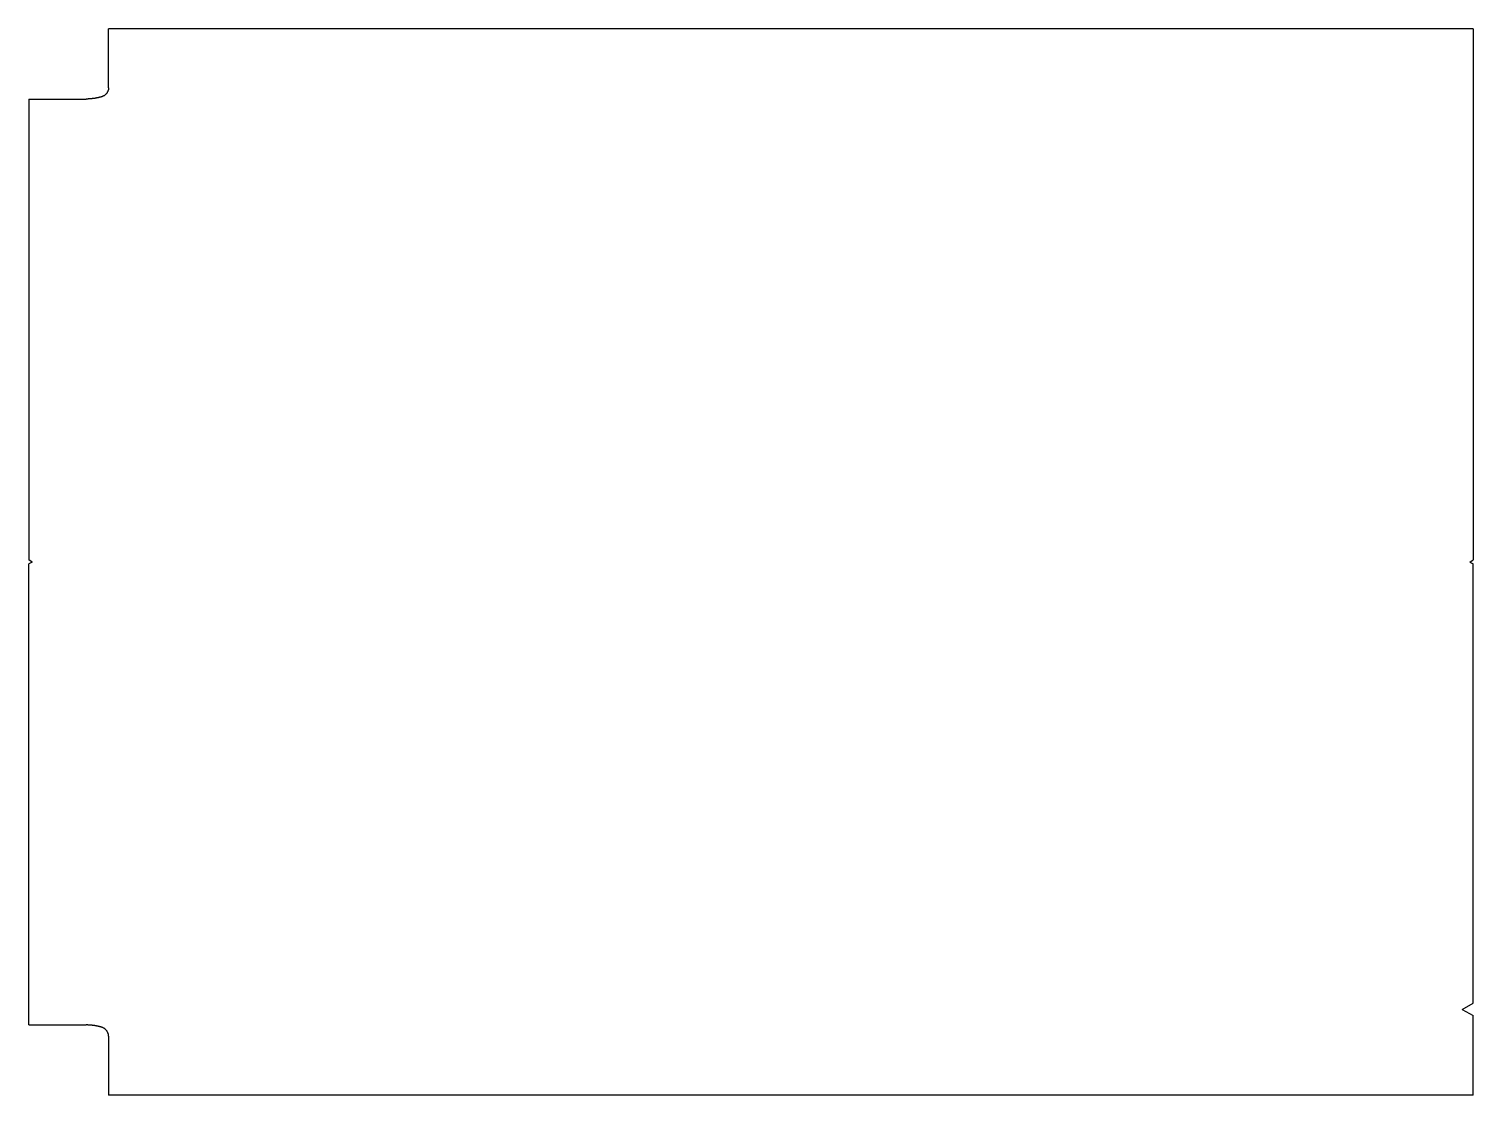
# Model space of a CAD drawing. Header units: millimetres. Extents: x 279 to 1349, y 315 to 1105.
import ezdxf

# ---------------------------------------------------------------- set-up
doc = ezdxf.new("R2010")
doc.units = ezdxf.units.MM
doc.header["$MEASUREMENT"] = 0

msp = doc.modelspace()

# ---------------------------------------------------------------- linework, layer by layer
at = {"color": 0}
for points in [[(338, 1061.6), (338, 1105.2)], [(1349, 1105.2), (338, 1105.2)], [(1349, 1105.2), (1349, 711.7)], [(338, 1061.6), (338, 1061.4), (338, 1061.1), (338, 1060.9), (338, 1060.6), (337.9, 1060.4), (337.9, 1060.1), (337.8, 1059.9), (337.7, 1059.6), (337.6, 1059.4), (337.6, 1059.2), (337.5, 1058.9), (337.4, 1058.7), (337.3, 1058.5), (337.1, 1058.3), (337.1, 1058), (336.9, 1057.8), (336.8, 1057.6), (336.6, 1057.4), (336.5, 1057.2), (336.3, 1057), (336.1, 1056.9), (336, 1056.7), (335.8, 1056.5), (335.6, 1056.3), (335.4, 1056.2), (335.2, 1056), (335, 1055.9), (334.8, 1055.7), (334.6, 1055.6), (334.4, 1055.5), (334.1, 1055.4), (333.9, 1055.3), (333.7, 1055.2), (333.5, 1055.1), (333.2, 1055), (333, 1054.9)], [(279, 1053.2), (279, 711.7)], [(279, 1053.2), (321.5, 1053.2)], [(333, 1054.9), (332.8, 1054.8), (332.6, 1054.8), (332.3, 1054.7), (332.1, 1054.6), (331.8, 1054.6), (331.6, 1054.5), (331.4, 1054.5), (331.1, 1054.4), (330.9, 1054.3), (330.6, 1054.3), (330.4, 1054.2), (330.1, 1054.2), (329.9, 1054.1), (329.6, 1054.1), (329.4, 1054), (329.1, 1054), (328.9, 1053.9), (328.6, 1053.9), (328.4, 1053.8), (328.2, 1053.8), (327.9, 1053.7), (327.7, 1053.7), (327.4, 1053.7), (327.2, 1053.6), (326.9, 1053.6), (326.7, 1053.6), (326.4, 1053.5), (326.2, 1053.5), (326, 1053.5), (325.7, 1053.4), (325.5, 1053.4), (325.2, 1053.4), (325, 1053.4), (324.7, 1053.4), (324.5, 1053.3), (324.2, 1053.3), (324, 1053.3), (323.7, 1053.3), (323.5, 1053.3), (323.2, 1053.3), (323, 1053.3), (322.7, 1053.2), (322.5, 1053.2), (322.2, 1053.2), (322, 1053.2), (321.7, 1053.2), (321.5, 1053.2)], [(281.5, 710.2), (279, 711.7)], [(281.5, 710.2), (279, 708.8)], [(279, 367.2), (279, 708.8)], [(1346.5, 710.2), (1349, 711.7)], [(1346.5, 710.2), (1349, 708.8)], [(1349, 383.3), (1349, 708.8)], [(1341, 378.7), (1349, 383.3)], [(1341, 378.7), (1349, 374.1)], [(279, 367.2), (321.5, 367.2)], [(333, 365.5), (332.8, 365.6), (332.6, 365.6), (332.3, 365.7), (332.1, 365.8), (331.8, 365.8), (331.6, 365.9), (331.4, 366), (331.1, 366), (330.9, 366.1), (330.6, 366.1), (330.4, 366.2), (330.1, 366.2), (329.9, 366.3), (329.6, 366.4), (329.4, 366.4), (329.1, 366.5), (328.9, 366.5), (328.6, 366.6), (328.4, 366.6), (328.2, 366.6), (327.9, 366.7), (327.7, 366.7), (327.4, 366.8), (327.2, 366.8), (326.9, 366.8), (326.7, 366.9), (326.4, 366.9), (326.2, 366.9), (326, 367), (325.7, 367), (325.5, 367), (325.2, 367), (325, 367.1), (324.7, 367.1), (324.5, 367.1), (324.2, 367.1), (324, 367.1), (323.7, 367.1), (323.5, 367.1), (323.2, 367.1), (323, 367.1), (322.7, 367.2), (322.5, 367.2), (322.2, 367.2), (322, 367.2), (321.7, 367.2), (321.5, 367.2)], [(338, 358.8), (338, 359.1), (338, 359.3), (338, 359.6), (338, 359.8), (337.9, 360), (337.9, 360.3), (337.8, 360.5), (337.7, 360.8), (337.6, 361), (337.6, 361.2), (337.5, 361.5), (337.4, 361.7), (337.3, 361.9), (337.1, 362.1), (337.1, 362.4), (336.9, 362.6), (336.8, 362.8), (336.6, 363), (336.5, 363.2), (336.3, 363.4), (336.1, 363.6), (336, 363.8), (335.8, 363.9), (335.6, 364.1), (335.4, 364.2), (335.2, 364.4), (335, 364.6), (334.8, 364.7), (334.6, 364.8), (334.4, 364.9), (334.1, 365.1), (333.9, 365.1), (333.7, 365.2), (333.5, 365.4), (333.2, 365.4), (333, 365.5)], [(1349, 315.2), (1349, 374.1)], [(338, 358.8), (338, 315.2)], [(1349, 315.2), (338, 315.2)]]:
    msp.add_lwpolyline(points, dxfattribs=at)

doc.saveas('drawing.dxf')
